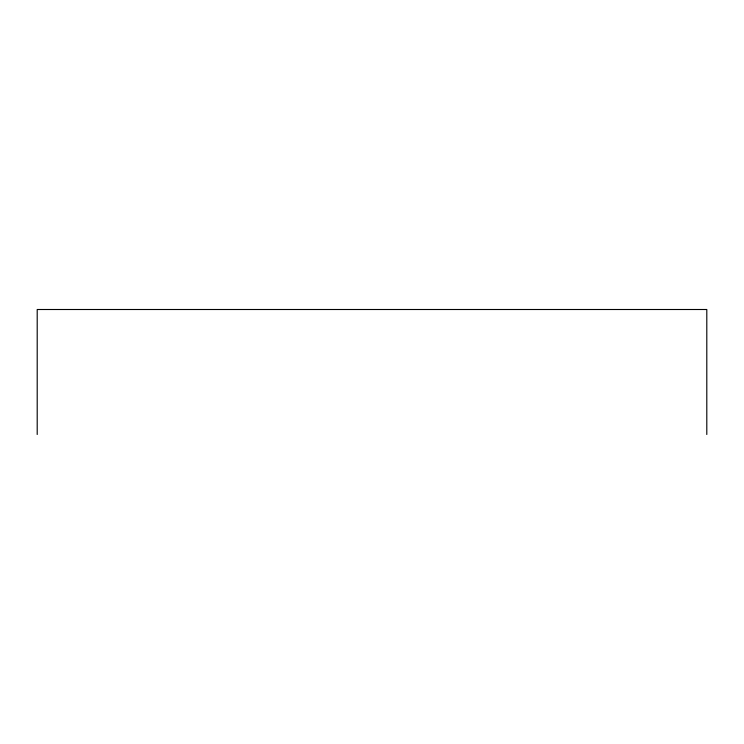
<?xml version="1.0" encoding="UTF-8"?>
<svg xmlns="http://www.w3.org/2000/svg" width="744" height="744" viewBox="0 0 744 744"><rect width="100%" height="100%" fill="white"/><g stroke="black" fill="none" stroke-linecap="round" stroke-linejoin="round"><path stroke-width="1.12" d="M706.8 434.496L706.8 309.504L37.2 309.504L37.2 434.496"/></g></svg>
